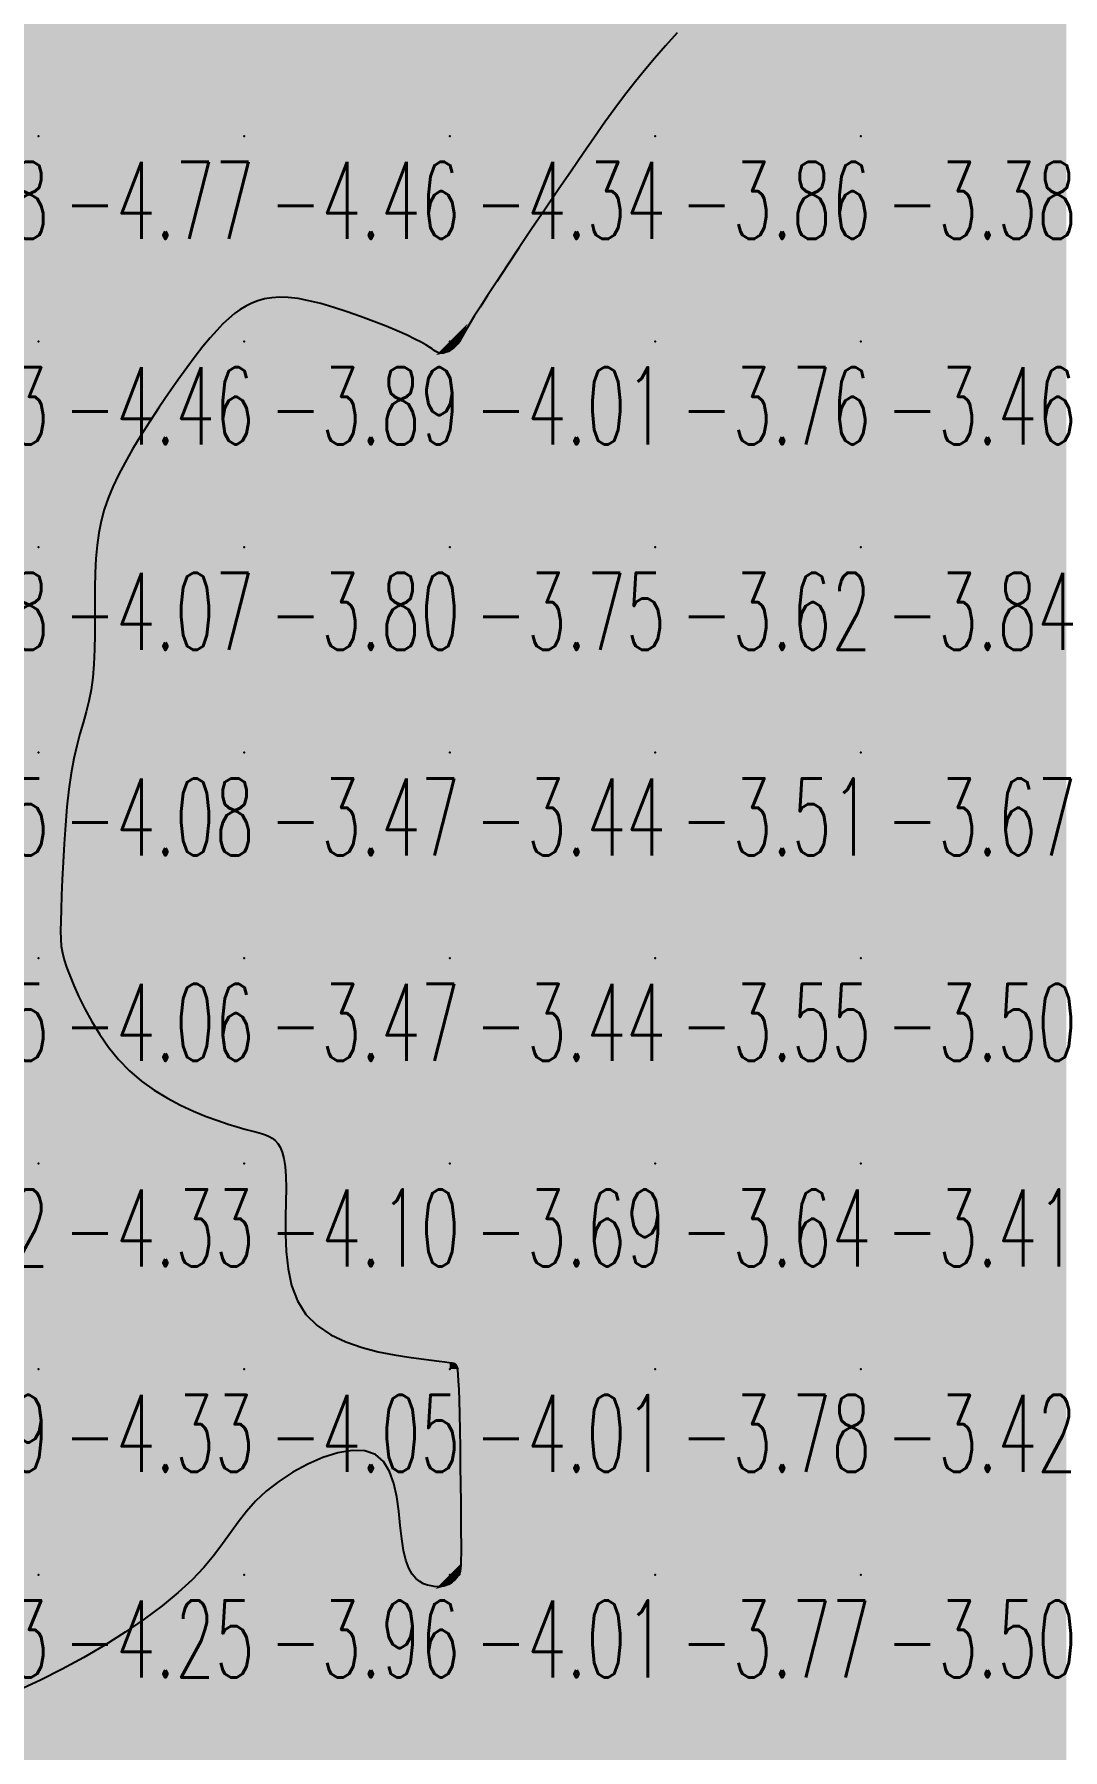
# Model space of a CAD drawing. Header units: millimetres. Extents: x 88261 to 90953, y 390274 to 392322.
# Drawn here: x 90320 to 90370.1, y 390648.7 to 390732.2 of the extents above; entities that cross this region are included whole.
import ezdxf
from ezdxf.enums import TextEntityAlignment as Align

# ---------------------------------------------------------------- set-up
doc = ezdxf.new("R2010")
doc.units = ezdxf.units.MM
doc.header["$LTSCALE"] = 25
for name, color, linetype in [('CN_03_00', 7, 'Continuous'), ('COTEAlt', 7, 'Continuous'), ('TN_COLORIAGE', 7, 'Continuous')]:
    doc.layers.add(name, color=color, linetype=linetype)
doc.styles.add('Simplex 1.0', font='Simplex.shx', dxfattribs={"width": 0.99, "height": 2.5})
doc.styles.get("Standard").update_dxf_attribs({"font": 'times.ttf'})

# ---------------------------------------------------------------- blocks, each defined once
blk = doc.blocks.new('COTE')
at = {"color": 0}
blk.add_point((0, 0), dxfattribs=at)
at = {"layer": 'COTEAlt'}
blk.add_attdef('ALT', text='', height=3.75, dxfattribs=at).set_placement((1.25, -1.25), align=Align.TOP_LEFT)

msp = doc.modelspace()

# ---------------------------------------------------------------- linework, layer by layer
at = {"layer": 'CN_03_00', "elevation": -4, "flags": 128}
msp.add_lwpolyline([(90351.318, 390732.267), (90350.742, 390731.63), (90350.207, 390731.017), (90349.706, 390730.419), (90349.227, 390729.823), (90348.758, 390729.215), (90348.287, 390728.582), (90347.803, 390727.911), (90347.293, 390727.187), (90346.745, 390726.398), (90346.152, 390725.537), (90345.527, 390724.623), (90344.888, 390723.682), (90344.251, 390722.74), (90343.635, 390721.823), (90343.058, 390720.957), (90342.536, 390720.169), (90342.088, 390719.484), (90341.727, 390718.921), (90341.445, 390718.471), (90341.23, 390718.12), (90341.071, 390717.852), (90340.956, 390717.651), (90340.873, 390717.503), (90340.81, 390717.39), (90340.756, 390717.299), (90340.7, 390717.216), (90340.641, 390717.138), (90340.579, 390717.066), (90340.514, 390716.999), (90340.447, 390716.939), (90340.377, 390716.884), (90340.305, 390716.835), (90340.231, 390716.791), (90340.156, 390716.754), (90340.08, 390716.723), (90340.003, 390716.699), (90339.927, 390716.684), (90339.851, 390716.678), (90339.777, 390716.681), (90339.705, 390716.696), (90339.637, 390716.721), (90339.569, 390716.76), (90339.493, 390716.813), (90339.396, 390716.882), (90339.266, 390716.97), (90339.091, 390717.078), (90338.858, 390717.209), (90338.557, 390717.365), (90338.173, 390717.547), (90337.701, 390717.757), (90337.155, 390717.986), (90336.554, 390718.225), (90335.917, 390718.463), (90335.264, 390718.693), (90334.614, 390718.904), (90333.986, 390719.087), (90333.401, 390719.232), (90332.873, 390719.331), (90332.399, 390719.387), (90331.974, 390719.401), (90331.59, 390719.378), (90331.24, 390719.319), (90330.919, 390719.229), (90330.619, 390719.11), (90330.333, 390718.965), (90330.056, 390718.797), (90329.78, 390718.601), (90329.502, 390718.371), (90329.215, 390718.101), (90328.914, 390717.786), (90328.592, 390717.421), (90328.246, 390716.998), (90327.868, 390716.514), (90327.457, 390715.964), (90327.02, 390715.361), (90326.568, 390714.716), (90326.111, 390714.045), (90325.661, 390713.36), (90325.228, 390712.675), (90324.823, 390712.004), (90324.457, 390711.361), (90324.138, 390710.754), (90323.865, 390710.177), (90323.636, 390709.619), (90323.447, 390709.066), (90323.295, 390708.508), (90323.178, 390707.932), (90323.093, 390707.328), (90323.036, 390706.684), (90323.004, 390705.992), (90322.991, 390705.262), (90322.988, 390704.509), (90322.99, 390703.747), (90322.988, 390702.991), (90322.975, 390702.254), (90322.944, 390701.551), (90322.888, 390700.897), (90322.802, 390700.3), (90322.69, 390699.747), (90322.558, 390699.217), (90322.414, 390698.692), (90322.263, 390698.152), (90322.112, 390697.577), (90321.969, 390696.947), (90321.838, 390696.244), (90321.726, 390695.456), (90321.633, 390694.601), (90321.555, 390693.707), (90321.492, 390692.801), (90321.441, 390691.911), (90321.402, 390691.062), (90321.371, 390690.283), (90321.347, 390689.601), (90321.329, 390689.034), (90321.322, 390688.565), (90321.33, 390688.168), (90321.357, 390687.82), (90321.41, 390687.493), (90321.492, 390687.164), (90321.608, 390686.805), (90321.764, 390686.393), (90321.964, 390685.909), (90322.209, 390685.362), (90322.5, 390684.771), (90322.837, 390684.153), (90323.223, 390683.524), (90323.658, 390682.903), (90324.142, 390682.306), (90324.676, 390681.751), (90325.259, 390681.252), (90325.878, 390680.809), (90326.517, 390680.419), (90327.16, 390680.079), (90327.793, 390679.787), (90328.4, 390679.539), (90328.965, 390679.332), (90329.473, 390679.163), (90329.913, 390679.028), (90330.287, 390678.922), (90330.605, 390678.837), (90330.874, 390678.765), (90331.101, 390678.701), (90331.296, 390678.636), (90331.466, 390678.563), (90331.618, 390678.476), (90331.759, 390678.367), (90331.889, 390678.224), (90332.005, 390678.038), (90332.104, 390677.796), (90332.185, 390677.488), (90332.245, 390677.103), (90332.281, 390676.628), (90332.292, 390676.054), (90332.278, 390675.375), (90332.259, 390674.613), (90332.255, 390673.798), (90332.29, 390672.957), (90332.385, 390672.119), (90332.562, 390671.312), (90332.844, 390670.565), (90333.252, 390669.907), (90333.799, 390669.36), (90334.46, 390668.916), (90335.199, 390668.565), (90335.984, 390668.293), (90336.777, 390668.088), (90337.545, 390667.937), (90338.254, 390667.827), (90338.867, 390667.746), (90339.36, 390667.684), (90339.739, 390667.635), (90340.02, 390667.597), (90340.22, 390667.568), (90340.354, 390667.546), (90340.438, 390667.527), (90340.489, 390667.509), (90340.522, 390667.49), (90340.55, 390667.464), (90340.577, 390667.417), (90340.602, 390667.331), (90340.626, 390667.19), (90340.648, 390666.975), (90340.669, 390666.669), (90340.688, 390666.255), (90340.706, 390665.716), (90340.723, 390665.043), (90340.738, 390664.262), (90340.752, 390663.409), (90340.764, 390662.518), (90340.775, 390661.626), (90340.784, 390660.766), (90340.791, 390659.974), (90340.797, 390659.286), (90340.8, 390658.727), (90340.8, 390658.29), (90340.797, 390657.956), (90340.789, 390657.71), (90340.777, 390657.533), (90340.759, 390657.409), (90340.734, 390657.321), (90340.703, 390657.25), (90340.663, 390657.183), (90340.616, 390657.118), (90340.563, 390657.055), (90340.504, 390656.994), (90340.44, 390656.936), (90340.371, 390656.882), (90340.298, 390656.831), (90340.222, 390656.785), (90340.143, 390656.744), (90340.059, 390656.709), (90339.968, 390656.681), (90339.869, 390656.661), (90339.759, 390656.651), (90339.636, 390656.651), (90339.498, 390656.663), (90339.342, 390656.688), (90339.169, 390656.728), (90338.983, 390656.795), (90338.792, 390656.9), (90338.603, 390657.054), (90338.421, 390657.271), (90338.255, 390657.561), (90338.112, 390657.938), (90337.997, 390658.412), (90337.914, 390658.988), (90337.847, 390659.639), (90337.775, 390660.328), (90337.678, 390661.019), (90337.536, 390661.676), (90337.328, 390662.265), (90337.034, 390662.748), (90336.634, 390663.09), (90336.115, 390663.265), (90335.498, 390663.285), (90334.811, 390663.169), (90334.083, 390662.939), (90333.341, 390662.617), (90332.615, 390662.222), (90331.933, 390661.777), (90331.323, 390661.301), (90330.805, 390660.813), (90330.36, 390660.313), (90329.962, 390659.802), (90329.583, 390659.275), (90329.197, 390658.732), (90328.776, 390658.171), (90328.293, 390657.591), (90327.722, 390656.988), (90327.041, 390656.364), (90326.261, 390655.725), (90325.395, 390655.081), (90324.461, 390654.441), (90323.472, 390653.814), (90322.446, 390653.209), (90321.397, 390652.635), (90320.341, 390652.102), (90319.293, 390651.617)], dxfattribs=at)
at = {"layer": 'TN_COLORIAGE', "color": 131}
for points in [[(90323.937, 390737.239, -4.773), (90320.249, 390734.26, -4.773), (90330.249, 390737.239, -4.773), (90320.249, 390727.239, -4.773)], [(90320.249, 390727.239, -4.835), (90330.249, 390727.239, -4.835), (90330.249, 390737.239, -4.835)], [(90330.249, 390727.239, -4.536), (90340.249, 390727.239, -4.536), (90340.249, 390737.239, -4.536)], [(90330.249, 390737.239, -4.536), (90330.249, 390727.239, -4.536), (90340.249, 390737.239, -4.536)], [(90340.249, 390727.239, -4), (90347.277, 390727.239, -4), (90350.249, 390737.239, -4), (90350.249, 390731.325, -4)], [(90340.249, 390737.239, -4.209), (90340.249, 390727.239, -4.209), (90350.249, 390737.239, -4.209)], [(90350.249, 390731.325, -4.209), (90356.18, 390737.239, -4.209), (90350.249, 390737.239, -4.209)], [(90320.249, 390734.26, -4.478), (90318.693, 390735.684, -4.478), (90320.249, 390727.239, -4.478), (90310.249, 390727.239, -4.478)], [(90310.249, 390727.239, -4.773), (90310.249, 390717.239, -4.773), (90320.249, 390727.239, -4.773)], [(90310.249, 390717.239, -4.773), (90320.249, 390717.239, -4.773), (90320.249, 390727.239, -4.773)], [(90320.249, 390727.239, -4.465), (90320.249, 390717.239, -4.465), (90330.249, 390727.239, -4.465)], [(90330.249, 390727.239, -4), (90330.249, 390719.204, -4), (90320.249, 390717.239, -4), (90328.257, 390717.239, -4)], [(90330.249, 390727.239, -4), (90330.249, 390719.204, -4), (90340.249, 390727.239, -4), (90332.746, 390719.737, -4)], [(90340.249, 390727.239, -4), (90332.746, 390719.737, -4), (90340.249, 390717.239, -4), (90339.173, 390717.239, -4)], [(90340.249, 390727.239, -4), (90347.277, 390727.239, -4), (90340.249, 390717.239, -4), (90341.115, 390718.106, -4)], [(90340.793, 390717.239, -4.014), (90341.115, 390718.106, -4.014), (90340.249, 390717.239, -4.014)], [(90310.249, 390717.239, -4.457), (90310.249, 390707.239, -4.457), (90320.249, 390717.239, -4.457)], [(90310.249, 390707.239, -4.457), (90320.249, 390707.239, -4.457), (90320.249, 390717.239, -4.457)], [(90320.249, 390717.239, -4), (90328.257, 390717.239, -4), (90320.249, 390707.239, -4), (90323.931, 390710.921, -4)], [(90339.599, 390716.59, -4.014), (90339.173, 390717.239, -4.014), (90340.249, 390717.239, -4.014)], [(90340.249, 390716.729, -4.014), (90339.599, 390716.59, -4.014), (90340.249, 390717.239, -4.014)], [(90340.249, 390716.729, -4.014), (90340.793, 390717.239, -4.014), (90340.249, 390717.239, -4.014)], [(90322.763, 390707.239, -4.066), (90323.931, 390710.921, -4.066), (90320.249, 390707.239, -4.066)], [(90310.249, 390707.239, -4.066), (90310.249, 390697.239, -4.066), (90320.249, 390707.239, -4.066)], [(90310.249, 390697.239, -4.066), (90320.249, 390697.239, -4.066), (90320.249, 390707.239, -4.066)], [(90320.249, 390697.239, -4), (90323.235, 390700.226, -4), (90320.249, 390707.239, -4), (90322.763, 390707.239, -4)], [(90321.626, 390697.239, -4.084), (90323.235, 390700.226, -4.084), (90320.249, 390697.239, -4.084)], [(90310.249, 390697.239, -4.084), (90310.249, 390687.239, -4.084), (90320.249, 390697.239, -4.084)], [(90310.249, 390687.239, -4.084), (90320.249, 390687.239, -4.084), (90320.249, 390697.239, -4.084)], [(90320.249, 390697.239, -4), (90321.626, 390697.239, -4), (90320.249, 390687.239, -4), (90321.291, 390688.282, -4)], [(90321.291, 390688.282, -4.061), (90321.291, 390687.239, -4.061), (90320.249, 390687.239, -4.061)], [(90310.249, 390687.239, -4.061), (90310.249, 390677.239, -4.061), (90320.249, 390687.239, -4.061)], [(90310.249, 390677.239, -4.061), (90320.249, 390677.239, -4.061), (90320.249, 390687.239, -4.061)], [(90320.249, 390677.239, -4), (90324.129, 390681.12, -4), (90320.249, 390687.239, -4), (90321.291, 390687.239, -4)], [(90320.249, 390677.239, -4), (90324.129, 390681.12, -4), (90330.249, 390677.239, -4), (90330.249, 390678.787, -4)], [(90331.717, 390678.707, -4.096), (90330.249, 390678.787, -4.096), (90330.249, 390677.239, -4.096)], [(90331.717, 390678.707, -4.096), (90332.592, 390677.239, -4.096), (90330.249, 390677.239, -4.096)], [(90310.249, 390677.239, -4.334), (90310.249, 390667.239, -4.334), (90320.249, 390677.239, -4.334)], [(90310.249, 390667.239, -4.334), (90320.249, 390667.239, -4.334), (90320.249, 390677.239, -4.334)], [(90320.249, 390677.239, -4.096), (90320.249, 390667.239, -4.096), (90330.249, 390677.239, -4.096)], [(90320.249, 390667.239, -4.096), (90330.249, 390667.239, -4.096), (90330.249, 390677.239, -4.096)], [(90330.249, 390677.239, -4), (90332.592, 390677.239, -4), (90330.249, 390667.239, -4), (90331.668, 390668.658, -4)], [(90330.249, 390667.239, -4), (90331.668, 390668.658, -4), (90340.249, 390667.239, -4), (90340.249, 390667.572, -4)], [(90340.541, 390667.532, -4.011), (90340.249, 390667.572, -4.011), (90340.249, 390667.239, -4.011)], [(90340.541, 390667.532, -4.011), (90340.719, 390667.239, -4.011), (90340.249, 390667.239, -4.011)], [(90310.249, 390667.239, -4.334), (90310.249, 390657.239, -4.334), (90320.249, 390667.239, -4.334)], [(90310.249, 390657.239, -4.334), (90320.249, 390657.239, -4.334), (90320.249, 390667.239, -4.334)], [(90320.249, 390667.239, -4.052), (90320.249, 390657.239, -4.052), (90330.249, 390667.239, -4.052)], [(90320.249, 390657.239, -4), (90328.958, 390657.239, -4), (90330.249, 390667.239, -4), (90330.249, 390661.398, -4)], [(90330.249, 390667.239, -4), (90330.249, 390661.398, -4), (90340.249, 390667.239, -4), (90337.986, 390664.976, -4)], [(90340.249, 390657.239, -4), (90337.612, 390657.239, -4), (90340.249, 390667.239, -4), (90337.986, 390664.976, -4)], [(90340.249, 390657.239, -4), (90340.818, 390657.809, -4), (90340.249, 390667.239, -4), (90340.719, 390667.239, -4)], [(90340.787, 390657.239, -4.013), (90340.818, 390657.809, -4.013), (90340.249, 390657.239, -4.013)], [(90310.249, 390657.239, -4), (90310.249, 390647.962, -4), (90320.249, 390657.239, -4), (90312.093, 390649.083, -4)], [(90320.249, 390651.573, -4.25), (90312.093, 390649.083, -4.25), (90320.249, 390657.239, -4.25)], [(90320.249, 390651.573, -4.25), (90328.958, 390657.239, -4.25), (90320.249, 390657.239, -4.25)], [(90339.548, 390656.538, -4.013), (90337.612, 390657.239, -4.013), (90340.249, 390657.239, -4.013)], [(90340.249, 390656.733, -4.013), (90339.548, 390656.538, -4.013), (90340.249, 390657.239, -4.013)], [(90340.249, 390656.733, -4.013), (90340.787, 390657.239, -4.013), (90340.249, 390657.239, -4.013)]]:
    msp.add_solid(points, dxfattribs=at)
at = {"layer": 'TN_COLORIAGE', "color": 121}
for points in [[(90350.249, 390727.239, -3.857), (90360.249, 390727.239, -3.857), (90360.249, 390737.239, -3.857)], [(90356.18, 390737.239, -3.856), (90350.249, 390731.325, -3.856), (90360.249, 390737.239, -3.856), (90350.249, 390727.239, -3.856)], [(90360.249, 390737.239, -3.65), (90360.249, 390727.239, -3.65), (90370.249, 390737.239, -3.65)], [(90360.249, 390727.239, -3.65), (90370.249, 390727.239, -3.65), (90370.249, 390737.239, -3.65)], [(90350.249, 390731.325, -3.856), (90347.277, 390727.239, -3.856), (90350.249, 390727.239, -3.856)], [(90341.115, 390718.106, -3.762), (90340.793, 390717.239, -3.762), (90350.249, 390727.239, -3.762), (90350.249, 390717.239, -3.762)], [(90341.115, 390718.106, -3.856), (90347.277, 390727.239, -3.856), (90350.249, 390727.239, -3.856)], [(90350.249, 390717.239, -3.376), (90360.249, 390717.239, -3.376), (90360.249, 390727.239, -3.376)], [(90350.249, 390717.239, -3.856), (90360.249, 390727.239, -3.856), (90350.249, 390727.239, -3.856)], [(90360.249, 390727.239, -3.268), (90360.249, 390717.239, -3.268), (90370.249, 390727.239, -3.268)], [(90360.249, 390717.239, -3.268), (90370.249, 390717.239, -3.268), (90370.249, 390727.239, -3.268)], [(90339.173, 390717.239, -3.886), (90332.746, 390719.737, -3.886), (90330.249, 390717.239, -3.886)], [(90332.746, 390719.737, -3.886), (90330.249, 390719.204, -3.886), (90330.249, 390717.239, -3.886)], [(90328.257, 390717.239, -3.886), (90330.249, 390719.204, -3.886), (90330.249, 390717.239, -3.886)], [(90323.931, 390710.921, -3.803), (90322.763, 390707.239, -3.803), (90330.249, 390717.239, -3.803), (90330.249, 390707.239, -3.803)], [(90323.931, 390710.921, -3.886), (90328.257, 390717.239, -3.886), (90330.249, 390717.239, -3.886)], [(90339.173, 390717.239, -3.803), (90339.599, 390716.59, -3.803), (90330.249, 390717.239, -3.803), (90330.249, 390707.239, -3.803)], [(90350.249, 390707.239, -3.745), (90350.249, 390717.239, -3.745), (90340.249, 390707.239, -3.745)], [(90340.793, 390717.239, -3.745), (90340.249, 390716.729, -3.745), (90350.249, 390717.239, -3.745), (90340.249, 390707.239, -3.745)], [(90350.249, 390707.239, -3.458), (90360.249, 390707.239, -3.458), (90360.249, 390717.239, -3.458)], [(90350.249, 390707.239, -3.762), (90360.249, 390717.239, -3.762), (90350.249, 390717.239, -3.762)], [(90360.249, 390717.239, -3.487), (90360.249, 390707.239, -3.487), (90370.249, 390717.239, -3.487)], [(90360.249, 390707.239, -3.487), (90370.249, 390707.239, -3.487), (90370.249, 390717.239, -3.487)], [(90339.599, 390716.59, -3.745), (90340.249, 390716.729, -3.745), (90330.249, 390707.239, -3.745), (90340.249, 390707.239, -3.745)], [(90323.235, 390700.226, -3.474), (90321.626, 390697.239, -3.474), (90330.249, 390707.239, -3.474), (90330.249, 390697.239, -3.474)], [(90322.763, 390707.239, -3.803), (90323.235, 390700.226, -3.803), (90330.249, 390707.239, -3.803)], [(90330.249, 390697.239, -3.745), (90340.249, 390697.239, -3.745), (90340.249, 390707.239, -3.745)], [(90330.249, 390707.239, -3.745), (90330.249, 390697.239, -3.745), (90340.249, 390707.239, -3.745)], [(90350.249, 390697.239, -3.436), (90350.249, 390707.239, -3.436), (90340.249, 390697.239, -3.436)], [(90340.249, 390707.239, -3.621), (90340.249, 390697.239, -3.621), (90350.249, 390707.239, -3.621)], [(90350.249, 390697.239, -3.843), (90360.249, 390697.239, -3.843), (90360.249, 390707.239, -3.843)], [(90350.249, 390697.239, -3.621), (90360.249, 390707.239, -3.621), (90350.249, 390707.239, -3.621)], [(90360.249, 390707.239, -3.646), (90360.249, 390697.239, -3.646), (90370.249, 390707.239, -3.646)], [(90360.249, 390697.239, -3.646), (90370.249, 390697.239, -3.646), (90370.249, 390707.239, -3.646)], [(90321.291, 390688.282, -3.474), (90321.626, 390697.239, -3.474), (90330.249, 390697.239, -3.474)], [(90321.291, 390687.239, -3.474), (90321.291, 390688.282, -3.474), (90330.249, 390687.239, -3.474), (90330.249, 390697.239, -3.474)], [(90330.249, 390687.239, -3.436), (90340.249, 390687.239, -3.436), (90340.249, 390697.239, -3.436)], [(90330.249, 390697.239, -3.436), (90330.249, 390687.239, -3.436), (90340.249, 390697.239, -3.436)], [(90350.249, 390687.239, -3.44), (90350.249, 390697.239, -3.44), (90340.249, 390687.239, -3.44)], [(90340.249, 390697.239, -3.506), (90340.249, 390687.239, -3.506), (90350.249, 390697.239, -3.506)], [(90350.249, 390687.239, -3.506), (90360.249, 390697.239, -3.506), (90350.249, 390697.239, -3.506)], [(90350.249, 390687.239, -3.669), (90360.249, 390687.239, -3.669), (90360.249, 390697.239, -3.669)], [(90360.249, 390697.239, -3.466), (90360.249, 390687.239, -3.466), (90370.249, 390697.239, -3.466)], [(90360.249, 390687.239, -3.466), (90370.249, 390687.239, -3.466), (90370.249, 390697.239, -3.466)], [(90321.291, 390687.239, -3.474), (90324.129, 390681.12, -3.474), (90330.249, 390687.239, -3.474)], [(90330.249, 390678.787, -3.474), (90324.129, 390681.12, -3.474), (90330.249, 390687.239, -3.474)], [(90330.249, 390678.787, -3.44), (90331.717, 390678.707, -3.44), (90330.249, 390687.239, -3.44), (90340.249, 390687.239, -3.44)], [(90332.592, 390677.239, -3.44), (90331.717, 390678.707, -3.44), (90340.249, 390677.239, -3.44), (90340.249, 390687.239, -3.44)], [(90350.249, 390677.239, -3.685), (90350.249, 390687.239, -3.685), (90340.249, 390677.239, -3.685)], [(90340.249, 390687.239, -3.547), (90340.249, 390677.239, -3.547), (90350.249, 390687.239, -3.547)], [(90350.249, 390677.239, -3.496), (90360.249, 390677.239, -3.496), (90360.249, 390687.239, -3.496)], [(90350.249, 390677.239, -3.547), (90360.249, 390687.239, -3.547), (90350.249, 390687.239, -3.547)], [(90360.249, 390687.239, -3.338), (90360.249, 390677.239, -3.338), (90370.249, 390687.239, -3.338)], [(90360.249, 390677.239, -3.338), (90370.249, 390677.239, -3.338), (90370.249, 390687.239, -3.338)], [(90340.249, 390667.572, -3.685), (90331.668, 390668.658, -3.685), (90340.249, 390677.239, -3.685)], [(90331.668, 390668.658, -3.685), (90332.592, 390677.239, -3.685), (90340.249, 390677.239, -3.685)], [(90340.249, 390667.572, -3.64), (90340.541, 390667.532, -3.64), (90340.249, 390677.239, -3.64), (90350.249, 390677.239, -3.64)], [(90340.719, 390667.239, -3.64), (90340.541, 390667.532, -3.64), (90350.249, 390667.239, -3.64), (90350.249, 390677.239, -3.64)], [(90350.249, 390667.239, -3.409), (90360.249, 390667.239, -3.409), (90360.249, 390677.239, -3.409)], [(90350.249, 390667.239, -3.64), (90360.249, 390677.239, -3.64), (90350.249, 390677.239, -3.64)], [(90360.249, 390677.239, -3.235), (90360.249, 390667.239, -3.235), (90370.249, 390677.239, -3.235)], [(90360.249, 390667.239, -3.235), (90370.249, 390667.239, -3.235), (90370.249, 390677.239, -3.235)], [(90340.719, 390667.239, -3.78), (90340.818, 390657.809, -3.78), (90350.249, 390667.239, -3.78)], [(90340.818, 390657.809, -3.767), (90340.787, 390657.239, -3.767), (90350.249, 390667.239, -3.767), (90350.249, 390657.239, -3.767)], [(90350.249, 390657.239, -3.416), (90360.249, 390657.239, -3.416), (90360.249, 390667.239, -3.416)], [(90350.249, 390657.239, -3.78), (90360.249, 390667.239, -3.78), (90350.249, 390667.239, -3.78)], [(90360.249, 390667.239, -3.169), (90360.249, 390657.239, -3.169), (90370.249, 390667.239, -3.169)], [(90360.249, 390657.239, -3.169), (90370.249, 390657.239, -3.169), (90370.249, 390667.239, -3.169)], [(90337.986, 390664.976, -3.963), (90337.612, 390657.239, -3.963), (90330.249, 390657.239, -3.963)], [(90337.986, 390664.976, -3.963), (90330.249, 390661.398, -3.963), (90330.249, 390657.239, -3.963)], [(90330.249, 390661.398, -3.963), (90328.958, 390657.239, -3.963), (90330.249, 390657.239, -3.963)], [(90328.958, 390657.239, -3.809), (90320.249, 390651.573, -3.809), (90330.249, 390657.239, -3.809), (90320.249, 390647.239, -3.809)], [(90320.249, 390647.239, -3.963), (90330.249, 390647.239, -3.963), (90330.249, 390657.239, -3.963)], [(90337.612, 390657.239, -3.824), (90339.548, 390656.538, -3.824), (90330.249, 390657.239, -3.824), (90330.249, 390647.239, -3.824)], [(90339.548, 390656.538, -3.751), (90340.249, 390656.733, -3.751), (90330.249, 390647.239, -3.751), (90340.249, 390647.239, -3.751)], [(90350.249, 390647.239, -3.751), (90350.249, 390657.239, -3.751), (90340.249, 390647.239, -3.751)], [(90340.787, 390657.239, -3.751), (90340.249, 390656.733, -3.751), (90350.249, 390657.239, -3.751), (90340.249, 390647.239, -3.751)], [(90350.249, 390647.239, -3.499), (90360.249, 390647.239, -3.499), (90360.249, 390657.239, -3.499)], [(90350.249, 390647.239, -3.767), (90360.249, 390657.239, -3.767), (90350.249, 390657.239, -3.767)], [(90360.249, 390657.239, -3.274), (90360.249, 390647.239, -3.274), (90370.249, 390657.239, -3.274)], [(90360.249, 390647.239, -3.274), (90370.249, 390647.239, -3.274), (90370.249, 390657.239, -3.274)], [(90312.093, 390649.083, -3.809), (90320.249, 390651.573, -3.809), (90310.249, 390647.239, -3.809), (90320.249, 390647.239, -3.809)]]:
    msp.add_solid(points, dxfattribs=at)

# ---------------------------------------------------------------- block references
at = {"layer": 'COTEAlt'}
ref = msp.add_blockref('COTE', (90310.249, 390727.239), dxfattribs=at)
ref.add_attrib('ALT', '-4.48', dxfattribs={"height": 3.75, "style": 'Simplex 1.0', "width": 0.6}).set_placement((90311.499, 390725.989), align=Align.TOP_LEFT)
ref = msp.add_blockref('COTE', (90320.249, 390727.239), dxfattribs=at)
ref.add_attrib('ALT', '-4.77', dxfattribs={"height": 3.75, "style": 'Simplex 1.0', "width": 0.6}).set_placement((90321.499, 390725.989), align=Align.TOP_LEFT)
ref = msp.add_blockref('COTE', (90330.249, 390727.239), dxfattribs=at)
ref.add_attrib('ALT', '-4.46', dxfattribs={"height": 3.75, "style": 'Simplex 1.0', "width": 0.6}).set_placement((90331.499, 390725.989), align=Align.TOP_LEFT)
ref = msp.add_blockref('COTE', (90340.249, 390727.239), dxfattribs=at)
ref.add_attrib('ALT', '-4.34', dxfattribs={"height": 3.75, "style": 'Simplex 1.0', "width": 0.6}).set_placement((90341.499, 390725.989), align=Align.TOP_LEFT)
ref = msp.add_blockref('COTE', (90350.249, 390727.239), dxfattribs=at)
ref.add_attrib('ALT', '-3.86', dxfattribs={"height": 3.75, "style": 'Simplex 1.0', "width": 0.6}).set_placement((90351.499, 390725.989), align=Align.TOP_LEFT)
ref = msp.add_blockref('COTE', (90360.249, 390727.239), dxfattribs=at)
ref.add_attrib('ALT', '-3.38', dxfattribs={"height": 3.75, "style": 'Simplex 1.0', "width": 0.6}).set_placement((90361.499, 390725.989), align=Align.TOP_LEFT)
ref = msp.add_blockref('COTE', (90310.249, 390717.239), dxfattribs=at)
ref.add_attrib('ALT', '-4.03', dxfattribs={"height": 3.75, "style": 'Simplex 1.0', "width": 0.6}).set_placement((90311.499, 390715.989), align=Align.TOP_LEFT)
ref = msp.add_blockref('COTE', (90320.249, 390717.239), dxfattribs=at)
ref.add_attrib('ALT', '-4.46', dxfattribs={"height": 3.75, "style": 'Simplex 1.0', "width": 0.6}).set_placement((90321.499, 390715.989), align=Align.TOP_LEFT)
ref = msp.add_blockref('COTE', (90330.249, 390717.239), dxfattribs=at)
ref.add_attrib('ALT', '-3.89', dxfattribs={"height": 3.75, "style": 'Simplex 1.0', "width": 0.6}).set_placement((90331.499, 390715.989), align=Align.TOP_LEFT)
ref = msp.add_blockref('COTE', (90340.249, 390717.239), dxfattribs=at)
ref.add_attrib('ALT', '-4.01', dxfattribs={"height": 3.75, "style": 'Simplex 1.0', "width": 0.6}).set_placement((90341.499, 390715.989), align=Align.TOP_LEFT)
ref = msp.add_blockref('COTE', (90350.249, 390717.239), dxfattribs=at)
ref.add_attrib('ALT', '-3.76', dxfattribs={"height": 3.75, "style": 'Simplex 1.0', "width": 0.6}).set_placement((90351.499, 390715.989), align=Align.TOP_LEFT)
ref = msp.add_blockref('COTE', (90360.249, 390717.239), dxfattribs=at)
ref.add_attrib('ALT', '-3.46', dxfattribs={"height": 3.75, "style": 'Simplex 1.0', "width": 0.6}).set_placement((90361.499, 390715.989), align=Align.TOP_LEFT)
ref = msp.add_blockref('COTE', (90310.249, 390707.239), dxfattribs=at)
ref.add_attrib('ALT', '-4.18', dxfattribs={"height": 3.75, "style": 'Simplex 1.0', "width": 0.6}).set_placement((90311.499, 390705.989), align=Align.TOP_LEFT)
ref = msp.add_blockref('COTE', (90320.249, 390707.239), dxfattribs=at)
ref.add_attrib('ALT', '-4.07', dxfattribs={"height": 3.75, "style": 'Simplex 1.0', "width": 0.6}).set_placement((90321.499, 390705.989), align=Align.TOP_LEFT)
ref = msp.add_blockref('COTE', (90330.249, 390707.239), dxfattribs=at)
ref.add_attrib('ALT', '-3.80', dxfattribs={"height": 3.75, "style": 'Simplex 1.0', "width": 0.6}).set_placement((90331.499, 390705.989), align=Align.TOP_LEFT)
ref = msp.add_blockref('COTE', (90340.249, 390707.239), dxfattribs=at)
ref.add_attrib('ALT', '-3.75', dxfattribs={"height": 3.75, "style": 'Simplex 1.0', "width": 0.6}).set_placement((90341.499, 390705.989), align=Align.TOP_LEFT)
ref = msp.add_blockref('COTE', (90350.249, 390707.239), dxfattribs=at)
ref.add_attrib('ALT', '-3.62', dxfattribs={"height": 3.75, "style": 'Simplex 1.0', "width": 0.6}).set_placement((90351.499, 390705.989), align=Align.TOP_LEFT)
ref = msp.add_blockref('COTE', (90360.249, 390707.239), dxfattribs=at)
ref.add_attrib('ALT', '-3.84', dxfattribs={"height": 3.75, "style": 'Simplex 1.0', "width": 0.6}).set_placement((90361.499, 390705.989), align=Align.TOP_LEFT)
ref = msp.add_blockref('COTE', (90310.249, 390697.239), dxfattribs=at)
ref.add_attrib('ALT', '-4.35', dxfattribs={"height": 3.75, "style": 'Simplex 1.0', "width": 0.6}).set_placement((90311.499, 390695.989), align=Align.TOP_LEFT)
ref = msp.add_blockref('COTE', (90320.249, 390697.239), dxfattribs=at)
ref.add_attrib('ALT', '-4.08', dxfattribs={"height": 3.75, "style": 'Simplex 1.0', "width": 0.6}).set_placement((90321.499, 390695.989), align=Align.TOP_LEFT)
ref = msp.add_blockref('COTE', (90330.249, 390697.239), dxfattribs=at)
ref.add_attrib('ALT', '-3.47', dxfattribs={"height": 3.75, "style": 'Simplex 1.0', "width": 0.6}).set_placement((90331.499, 390695.989), align=Align.TOP_LEFT)
ref = msp.add_blockref('COTE', (90340.249, 390697.239), dxfattribs=at)
ref.add_attrib('ALT', '-3.44', dxfattribs={"height": 3.75, "style": 'Simplex 1.0', "width": 0.6}).set_placement((90341.499, 390695.989), align=Align.TOP_LEFT)
ref = msp.add_blockref('COTE', (90350.249, 390697.239), dxfattribs=at)
ref.add_attrib('ALT', '-3.51', dxfattribs={"height": 3.75, "style": 'Simplex 1.0', "width": 0.6}).set_placement((90351.499, 390695.989), align=Align.TOP_LEFT)
ref = msp.add_blockref('COTE', (90360.249, 390697.239), dxfattribs=at)
ref.add_attrib('ALT', '-3.67', dxfattribs={"height": 3.75, "style": 'Simplex 1.0', "width": 0.6}).set_placement((90361.499, 390695.989), align=Align.TOP_LEFT)
ref = msp.add_blockref('COTE', (90310.249, 390687.239), dxfattribs=at)
ref.add_attrib('ALT', '-4.55', dxfattribs={"height": 3.75, "style": 'Simplex 1.0', "width": 0.6}).set_placement((90311.499, 390685.989), align=Align.TOP_LEFT)
ref = msp.add_blockref('COTE', (90320.249, 390687.239), dxfattribs=at)
ref.add_attrib('ALT', '-4.06', dxfattribs={"height": 3.75, "style": 'Simplex 1.0', "width": 0.6}).set_placement((90321.499, 390685.989), align=Align.TOP_LEFT)
ref = msp.add_blockref('COTE', (90330.249, 390687.239), dxfattribs=at)
ref.add_attrib('ALT', '-3.47', dxfattribs={"height": 3.75, "style": 'Simplex 1.0', "width": 0.6}).set_placement((90331.499, 390685.989), align=Align.TOP_LEFT)
ref = msp.add_blockref('COTE', (90340.249, 390687.239), dxfattribs=at)
ref.add_attrib('ALT', '-3.44', dxfattribs={"height": 3.75, "style": 'Simplex 1.0', "width": 0.6}).set_placement((90341.499, 390685.989), align=Align.TOP_LEFT)
ref = msp.add_blockref('COTE', (90350.249, 390687.239), dxfattribs=at)
ref.add_attrib('ALT', '-3.55', dxfattribs={"height": 3.75, "style": 'Simplex 1.0', "width": 0.6}).set_placement((90351.499, 390685.989), align=Align.TOP_LEFT)
ref = msp.add_blockref('COTE', (90360.249, 390687.239), dxfattribs=at)
ref.add_attrib('ALT', '-3.50', dxfattribs={"height": 3.75, "style": 'Simplex 1.0', "width": 0.6}).set_placement((90361.499, 390685.989), align=Align.TOP_LEFT)
ref = msp.add_blockref('COTE', (90310.249, 390677.239), dxfattribs=at)
ref.add_attrib('ALT', '-4.42', dxfattribs={"height": 3.75, "style": 'Simplex 1.0', "width": 0.6}).set_placement((90311.499, 390675.989), align=Align.TOP_LEFT)
ref = msp.add_blockref('COTE', (90320.249, 390677.239), dxfattribs=at)
ref.add_attrib('ALT', '-4.33', dxfattribs={"height": 3.75, "style": 'Simplex 1.0', "width": 0.6}).set_placement((90321.499, 390675.989), align=Align.TOP_LEFT)
ref = msp.add_blockref('COTE', (90330.249, 390677.239), dxfattribs=at)
ref.add_attrib('ALT', '-4.10', dxfattribs={"height": 3.75, "style": 'Simplex 1.0', "width": 0.6}).set_placement((90331.499, 390675.989), align=Align.TOP_LEFT)
ref = msp.add_blockref('COTE', (90340.249, 390677.239), dxfattribs=at)
ref.add_attrib('ALT', '-3.69', dxfattribs={"height": 3.75, "style": 'Simplex 1.0', "width": 0.6}).set_placement((90341.499, 390675.989), align=Align.TOP_LEFT)
ref = msp.add_blockref('COTE', (90350.249, 390677.239), dxfattribs=at)
ref.add_attrib('ALT', '-3.64', dxfattribs={"height": 3.75, "style": 'Simplex 1.0', "width": 0.6}).set_placement((90351.499, 390675.989), align=Align.TOP_LEFT)
ref = msp.add_blockref('COTE', (90360.249, 390677.239), dxfattribs=at)
ref.add_attrib('ALT', '-3.41', dxfattribs={"height": 3.75, "style": 'Simplex 1.0', "width": 0.6}).set_placement((90361.499, 390675.989), align=Align.TOP_LEFT)
ref = msp.add_blockref('COTE', (90310.249, 390667.239), dxfattribs=at)
ref.add_attrib('ALT', '-4.39', dxfattribs={"height": 3.75, "style": 'Simplex 1.0', "width": 0.6}).set_placement((90311.499, 390665.989), align=Align.TOP_LEFT)
ref = msp.add_blockref('COTE', (90320.249, 390667.239), dxfattribs=at)
ref.add_attrib('ALT', '-4.33', dxfattribs={"height": 3.75, "style": 'Simplex 1.0', "width": 0.6}).set_placement((90321.499, 390665.989), align=Align.TOP_LEFT)
ref = msp.add_blockref('COTE', (90330.249, 390667.239), dxfattribs=at)
ref.add_attrib('ALT', '-4.05', dxfattribs={"height": 3.75, "style": 'Simplex 1.0', "width": 0.6}).set_placement((90331.499, 390665.989), align=Align.TOP_LEFT)
ref = msp.add_blockref('COTE', (90340.249, 390667.239), dxfattribs=at)
ref.add_attrib('ALT', '-4.01', dxfattribs={"height": 3.75, "style": 'Simplex 1.0', "width": 0.6}).set_placement((90341.499, 390665.989), align=Align.TOP_LEFT)
ref = msp.add_blockref('COTE', (90350.249, 390667.239), dxfattribs=at)
ref.add_attrib('ALT', '-3.78', dxfattribs={"height": 3.75, "style": 'Simplex 1.0', "width": 0.6}).set_placement((90351.499, 390665.989), align=Align.TOP_LEFT)
ref = msp.add_blockref('COTE', (90360.249, 390667.239), dxfattribs=at)
ref.add_attrib('ALT', '-3.42', dxfattribs={"height": 3.75, "style": 'Simplex 1.0', "width": 0.6}).set_placement((90361.499, 390665.989), align=Align.TOP_LEFT)
ref = msp.add_blockref('COTE', (90310.249, 390657.239), dxfattribs=at)
ref.add_attrib('ALT', '-4.73', dxfattribs={"height": 3.75, "style": 'Simplex 1.0', "width": 0.6}).set_placement((90311.499, 390655.989), align=Align.TOP_LEFT)
ref = msp.add_blockref('COTE', (90320.249, 390657.239), dxfattribs=at)
ref.add_attrib('ALT', '-4.25', dxfattribs={"height": 3.75, "style": 'Simplex 1.0', "width": 0.6}).set_placement((90321.499, 390655.989), align=Align.TOP_LEFT)
ref = msp.add_blockref('COTE', (90330.249, 390657.239), dxfattribs=at)
ref.add_attrib('ALT', '-3.96', dxfattribs={"height": 3.75, "style": 'Simplex 1.0', "width": 0.6}).set_placement((90331.499, 390655.989), align=Align.TOP_LEFT)
ref = msp.add_blockref('COTE', (90340.249, 390657.239), dxfattribs=at)
ref.add_attrib('ALT', '-4.01', dxfattribs={"height": 3.75, "style": 'Simplex 1.0', "width": 0.6}).set_placement((90341.499, 390655.989), align=Align.TOP_LEFT)
ref = msp.add_blockref('COTE', (90350.249, 390657.239), dxfattribs=at)
ref.add_attrib('ALT', '-3.77', dxfattribs={"height": 3.75, "style": 'Simplex 1.0', "width": 0.6}).set_placement((90351.499, 390655.989), align=Align.TOP_LEFT)
ref = msp.add_blockref('COTE', (90360.249, 390657.239), dxfattribs=at)
ref.add_attrib('ALT', '-3.50', dxfattribs={"height": 3.75, "style": 'Simplex 1.0', "width": 0.6}).set_placement((90361.499, 390655.989), align=Align.TOP_LEFT)

doc.saveas('drawing.dxf')
